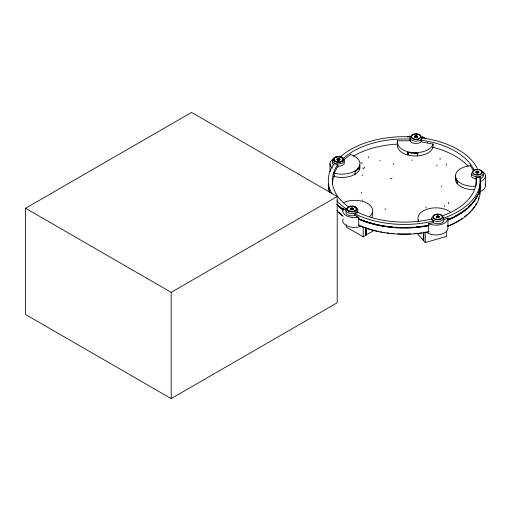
<?xml version="1.0" encoding="UTF-8"?>
<svg xmlns="http://www.w3.org/2000/svg" width="511" height="511" viewBox="0 0 511 511"><rect width="100%" height="100%" fill="white"/><g stroke="black" fill="none" stroke-linecap="round" stroke-linejoin="round"><path stroke-width="0.77" d="M447.962 218.005L447.949 218.612A12.002 6.93 0 0 1 429.412 224.042L428.563 223.684M447.962 219.966L447.962 226.22L447.879 225.568M427.368 142.186L427.33 142.831M476.08 185.033L476.252 177.349A5.998 3.462 0 0 0 479.835 177.119L480.033 178.154M348.981 211.279L349.237 211.03A4.51 2.6 0 0 0 356.352 209.369A4.51 2.6 0 0 0 350.584 206.444A4.51 2.6 0 0 0 348.649 210.73L348.33 210.902A4.944 2.855 0 0 1 350.457 206.201A4.944 2.855 0 0 1 356.78 209.414A4.944 2.855 0 0 1 348.981 211.279L348.981 211.279A4.944 2.855 0 0 0 356.78 209.414A4.944 2.855 0 0 0 350.457 206.252A4.944 2.855 0 0 0 348.33 210.954L348.33 210.902M411.981 159.962L412.013 160.62M441.415 186.879L441.383 186.221M397.596 140.646L397.417 141.547A18 10.392 0 0 0 412.524 152.553A18 10.392 0 0 0 432.823 144.824L433.143 143.936M397.596 143.917L397.417 144.817A18 10.392 0 0 0 406.615 154.635L408.008 155.037A18 10.392 0 0 0 417.219 155.893L418.771 155.759A18 10.392 0 0 0 432.823 148.088L433.143 147.2M476.022 185.819L475.926 186.228L474.674 186.311A18 10.392 0 0 1 455.671 177.553A18 10.392 0 0 1 469.13 165.858L470.669 165.679M408.008 155.037L408.659 152.7M417.647 153.243L417.647 155.855L417.647 153.243L417.219 153.281A18 10.392 0 0 1 408.021 152.431C407.261 151.262 407.075 155.58 408.091 154.75L408.091 152.463L411.93 152.821M417.232 155.893L417.832 153.722M416.772 134.259C416.075 134.08 417.525 133.428 416.465 133.971M439.601 219.104L439.703 219.225A4.51 2.6 0 0 1 433.245 216.881A4.51 2.6 0 0 1 439.837 214.62A4.51 2.6 0 0 1 440.38 219.04L440.635 219.2A4.944 2.855 0 0 0 440.041 214.352A4.944 2.855 0 0 0 432.804 216.83A4.944 2.855 0 0 0 439.894 219.449L440.137 219.232L439.601 219.104L440.137 219.276M380.069 160.288L380.018 161.042M362.804 199.737L362.746 200.568M393.432 164.248L393.489 163.424M385.185 209.574L385.16 208.68M436.937 165.008L436.879 165.839M343.449 208.341L343.13 208.916A12.002 6.93 0 0 0 357.802 217.418L358.799 217.232M362.574 162.9L361.737 163.322L361.028 162.811M368.565 156.653L368.52 157.765M362.171 175.758L362.21 174.756M361.552 192.27L361.513 193.382M392.02 178.282L391.183 178.703L390.474 178.192M440.041 158.225L440.099 159.445M446.48 163.961L446.537 165.181M426.04 207.779L426.078 206.776M444.589 205.594L444.551 206.604M357.406 212.059L357.317 212.186A5.998 3.462 0 0 1 354.877 213.719L354.723 215.399L358.716 217.252L358.716 218.88L359.15 218.785M359.316 166.273L359.137 169.09L359.137 166.803M421.243 141.694L420.968 141.956A5.998 3.462 0 0 1 415.053 143.431A5.998 3.462 0 0 1 410.231 140.959L410.109 140.666A5.998 3.462 0 0 1 410.033 140.365M448.351 203.653L448.422 202.318M343.986 159.566L350.457 154.622M482.263 171.862L481.598 171.913L482.263 171.862A4.944 2.855 0 0 1 475.76 174.947A4.944 2.855 0 0 1 473.908 170.208A4.944 2.855 0 0 1 482.077 171.377L481.656 171.453A4.51 2.6 0 0 0 474.214 170.342A4.51 2.6 0 0 0 475.901 174.66A4.51 2.6 0 0 0 481.828 171.849M354.698 171.485L355.343 171.409A18 10.392 0 0 0 359.584 166.618L359.661 168.981L359.316 168.886M355.33 174.021L354.238 174.666A18 10.392 0 0 1 335.216 176.678L333.785 176.301M25.55 208.264L191.574 112.414L337.203 196.492L337.203 302.736L171.179 398.586L25.55 314.508L25.55 208.264L171.179 292.343L337.203 196.492M365.735 228.149L365.735 235.06L374.895 230.116M346.247 224.757L346.247 227.044L363.187 236.855L366.023 235.226L366.023 227.542M356.461 216.14L357.017 215.898M480.148 181.692L480.985 181.335A12.002 6.93 0 0 0 483.412 172.079M480.148 183.328L480.085 179.431M480.148 183.653L480.148 189.856M354.877 215.355L354.41 215.495A5.998 3.462 0 0 1 347.825 214.901A5.998 3.462 0 0 1 346.254 211.164M417.014 233.208L423.274 240.33L423.811 240.432L423.459 240.54L423.459 232.083M423.459 240.54L425.267 242.597L446.671 236.331L446.671 230.991M480.033 178.697L480.302 178.62A5.998 3.462 0 0 0 483.08 174.462M359.15 219.11L358.716 219.206L358.716 225.415L359.77 225.166M481.656 171.453L482.077 171.332M334.188 158.576L333.772 158.493A4.944 2.855 0 0 0 339.189 162.217A4.944 2.855 0 0 0 342.517 157.752A4.944 2.855 0 0 0 334.117 158.04L334.501 158.11A4.51 2.6 0 0 1 342.159 157.848A4.51 2.6 0 0 1 339.125 161.917A4.51 2.6 0 0 1 334.188 158.525L334.188 158.576A4.51 2.6 0 0 0 339.125 161.968A4.51 2.6 0 0 0 342.159 157.899A4.51 2.6 0 0 0 334.501 158.155M457.192 181.028L457.569 180.996L457.569 183.609L457.192 183.641L457 180.805A18 10.392 0 0 1 455.557 175.49M337.682 166.171L338.205 166.196A5.998 3.462 0 0 0 344.133 161.668M414.236 153.032L417.315 153.319L417.315 155.606L417.711 155.638M476.252 178.984L475.741 178.914A5.998 3.462 0 0 1 471.806 174.34M333.785 173.037L335.216 173.414A18 10.392 0 0 0 358.007 168.521A18 10.392 0 0 0 351.549 154.98L350.188 154.533M432.427 147.2L433.079 147.379L433.079 144.115L421.134 141.796L421.243 140.065A5.998 3.462 0 0 0 421.971 138.021L421.933 137.9M357.611 168.636L359.591 169.224L359.846 168.336A18 10.392 0 0 0 359.533 164.734M354.698 174.098L355.036 174.194L355.036 171.581M428.314 231.726L428.672 231.898L428.672 225.69L428.314 225.523L428.672 225.364L428.672 223.735L433.469 222.7L433.315 220.976A5.998 3.462 0 0 1 431.821 219.078L431.808 218.957M334.283 163.603L334.405 163.673A5.998 3.462 0 0 0 337.682 164.536L337.924 166.184L334.098 173.12L334.098 176.384M345.953 210.264L343.405 208.418L343.405 209.504M332.463 167.998L331.914 167.551A12.002 6.93 0 0 1 333.083 159.138M364.107 166.867C365.052 167.812 363.315 169.115 362.618 168.036M470.331 165.717L473.186 170.24M443.644 219.583L443.733 219.877A5.998 3.462 0 0 1 440.488 223.384A5.998 3.462 0 0 1 433.679 222.822L433.315 222.604A5.998 3.462 0 0 1 432.983 222.374M456.061 178.052L455.557 178.096A18 10.392 0 0 0 457 183.417L457.696 184.228A18 10.392 0 0 0 474.674 189.575M457.569 183.609L457.505 181.092M447.93 219.417L447.962 218.056L443.676 219.679L443.644 217.948A5.998 3.462 0 0 0 443.344 217.373M485.45 176.078L485.45 185.87M425.267 231.93L425.267 242.597M423.811 232.748L423.811 240.432M423.632 232.543L423.632 240.227M423.274 232.646L423.274 240.33M397.558 144.115L397.558 140.844L410.167 140.8L410.109 139.03A5.998 3.462 0 0 1 410.078 137.829M366.304 228.149L366.304 235.066M363.187 226.948L363.187 236.855M349.237 211.03L349.237 211.081A4.51 2.6 0 0 0 356.352 209.414A4.51 2.6 0 0 0 350.584 206.495A4.51 2.6 0 0 0 348.649 210.781M333.913 157.925L334.117 158.04A4.944 2.855 0 0 1 342.517 157.707A4.944 2.855 0 0 1 339.189 162.166A4.944 2.855 0 0 1 333.772 158.448M329.997 163.533L329.997 171.824M171.179 292.343L171.179 398.586M476.508 172.641A0.901 0.517 0 0 1 477.204 172.284A0.901 0.517 0 0 1 478.079 172.475A1.597 0.926 0 0 0 476.501 172.533M476.782 171.447A1.501 0.869 0 0 1 478.864 172.309A1.501 0.869 0 0 1 476.597 172.993A1.501 0.869 0 0 1 476.552 171.517M485.099 184.075A12.002 6.93 0 0 1 480.148 191.491M483.08 172.181A5.998 3.462 0 0 1 478.072 176.742A5.998 3.462 0 0 1 471.442 172.929M415.111 137.184A0.901 0.517 0 0 1 416.011 136.712A0.901 0.517 0 0 1 416.899 137.191M416.273 135.837A1.501 0.869 0 0 1 417.257 137.165A1.501 0.869 0 0 1 414.747 137.159A1.501 0.869 0 0 1 415.75 135.83M416.81 134.125A4.51 2.6 0 0 1 419.608 138.251A4.51 2.6 0 0 1 411.968 137.842A4.51 2.6 0 0 1 416.031 134.086L416.031 133.786A4.944 2.855 0 0 0 411.579 137.906A4.944 2.855 0 0 0 419.959 138.36A4.944 2.855 0 0 0 416.887 133.831M407.51 137.057A12.002 6.93 0 0 1 410.129 136.06M422.099 136.552A12.002 6.93 0 0 1 425.663 138.737M421.773 136.776A5.998 3.462 0 0 1 416.356 141.183A5.998 3.462 0 0 1 410.078 137.178M410.333 136.59A5.998 3.462 0 0 1 410.525 136.309M337.975 159.636A0.901 0.517 0 0 0 339.368 159.228A0.901 0.517 0 0 0 338.065 158.736A0.901 0.517 0 0 0 337.975 159.636A1.597 0.926 0 0 1 339.1 159.604M337.675 159.688A0.901 0.517 0 0 1 338.48 159.419A0.901 0.517 0 0 1 339.272 159.707M339.591 158.812A1.501 0.869 0 0 1 339.47 160.039A1.501 0.869 0 0 1 337.349 159.969A1.501 0.869 0 0 1 337.471 158.742M337.682 158.653A1.501 0.869 0 0 1 339.291 158.666M334.034 165.091A5.998 3.462 0 0 1 332.865 161.431M344.133 159.381A5.998 3.462 0 0 1 338.205 163.91A5.998 3.462 0 0 1 332.865 159.145M338.205 166.848A5.998 3.462 0 0 1 337.682 166.822M359.584 169.23A18 10.392 0 0 1 355.343 174.021M351.14 209.255A0.901 0.517 0 0 1 352.654 209.242M351.185 208.22A1.501 0.869 0 0 1 353.408 208.922A1.501 0.869 0 0 1 351.364 209.791A1.501 0.869 0 0 1 350.865 208.354M361.584 226.201A12.002 6.93 0 0 1 347.819 226.188A12.002 6.93 0 0 1 343.13 218.714M345.34 209.695A7.997 4.618 0 0 1 345.762 209.376M357.521 211.171A5.998 3.462 0 0 1 357.789 212.959M357.521 208.884A5.998 3.462 0 0 1 351.875 213.528A5.998 3.462 0 0 1 346.254 208.878M356.806 208.086A5.998 3.462 0 0 1 357.08 208.341M343.168 202.752A18 10.392 0 0 1 366.898 203.071A18 10.392 0 0 1 369.44 216.696M372.449 212.199A18 10.392 0 0 1 371.618 217.558M351.261 209.197A1.597 0.926 0 0 1 352.354 209.159M480.008 176.736A75.998 43.876 0 0 1 443.011 218.318M433.379 221.097A75.998 43.876 0 0 1 354.014 213.457M346.081 208.763A75.998 43.876 0 0 1 336.89 200.823M331.818 193.758A75.998 43.876 0 0 1 334.52 163.181M340.46 156.756A75.998 43.876 0 0 1 410.186 136.82M421.824 137.868A75.998 43.876 0 0 1 477.415 168.592M480.295 183.826A75.998 43.876 0 0 1 447.892 219.768M428.901 225.338A75.998 43.876 0 0 1 358.696 218.925M343.149 209.88A75.998 43.876 0 0 1 336.89 204.087M329.87 192.698A75.998 43.876 0 0 1 328.305 183.826M476.022 176.94A72 41.57 0 0 1 442.98 215.623M431.852 218.964A72 41.57 0 0 1 356.659 211.726M348.476 206.814A72 41.57 0 0 1 337.784 164.657M343.577 158.231A72 41.57 0 0 1 410.576 139.152M420.649 140.084A72 41.57 0 0 1 473.844 169.805M332.348 184.011A72 41.57 0 0 1 334.443 175.407M353.388 156.072A72 41.57 0 0 1 398.024 144.051M432.574 147.232A72 41.57 0 0 1 468.159 166.267M479.791 186.113A75.596 43.646 0 0 1 479.605 187.633M477.025 195.732A75.596 43.646 0 0 1 475.339 198.753M473.71 201.117A75.596 43.646 0 0 1 472.816 202.273M471.353 203.978A75.596 43.646 0 0 1 468.638 206.738M466.224 208.858A75.596 43.646 0 0 1 463.4 211.037M462.206 211.88A75.596 43.646 0 0 1 457.754 214.69M457.083 215.074A75.596 43.646 0 0 1 455.02 216.191M451.615 217.865A75.596 43.646 0 0 1 448.332 219.302M428.774 225.121A75.596 43.646 0 0 1 424.571 225.875M423.159 226.092A75.596 43.646 0 0 1 420.304 226.482M418.867 226.654A75.596 43.646 0 0 1 415.98 226.948M413.073 227.178A75.596 43.646 0 0 1 405.766 227.465M402.1 227.452A75.596 43.646 0 0 1 395.52 227.178M392.614 226.948A75.596 43.646 0 0 1 389.733 226.654M388.296 226.482A75.596 43.646 0 0 1 385.441 226.092M384.732 225.983A75.596 43.646 0 0 1 382.618 225.638M381.219 225.389A75.596 43.646 0 0 1 378.44 224.84M376.134 224.329A75.596 43.646 0 0 1 373.1 223.582M372.353 223.384A75.596 43.646 0 0 1 366.502 221.627M365.787 221.384A75.596 43.646 0 0 1 360.938 219.577M342.376 208.858A75.596 43.646 0 0 1 339.956 206.738M479.791 186.438A75.596 43.646 0 0 1 479.605 187.959M477.025 196.064A75.596 43.646 0 0 1 475.339 199.079M474.955 199.673A75.596 43.646 0 0 1 472.816 202.599M471.353 204.304A75.596 43.646 0 0 1 468.638 207.064M466.224 209.184A75.596 43.646 0 0 1 448.332 219.628M428.774 225.447A75.596 43.646 0 0 1 424.571 226.201M423.159 226.418A75.596 43.646 0 0 1 415.98 227.274M414.53 227.395A75.596 43.646 0 0 1 405.766 227.791M402.1 227.778A75.596 43.646 0 0 1 394.792 227.452M392.614 227.274A75.596 43.646 0 0 1 373.1 223.907M372.353 223.709A75.596 43.646 0 0 1 358.933 219.066M342.376 209.184A75.596 43.646 0 0 1 339.387 206.521M329.263 189.472A75.596 43.646 0 0 1 328.988 187.959M479.791 192.641A75.596 43.646 0 0 1 479.605 194.161M478.75 197.936A75.596 43.646 0 0 1 478.245 199.431M476.399 203.48A75.596 43.646 0 0 1 475.339 205.288M474.553 206.47A75.596 43.646 0 0 1 471.857 209.944M470.842 211.075A75.596 43.646 0 0 1 468.638 213.272M467.456 214.345A75.596 43.646 0 0 1 464.556 216.709M462.206 218.414A75.596 43.646 0 0 1 460.979 219.238M459.715 220.043A75.596 43.646 0 0 1 457.754 221.218M457.083 221.602A75.596 43.646 0 0 1 447.662 226.111M428.077 231.79A75.596 43.646 0 0 1 426.679 232.045M425.273 232.288A75.596 43.646 0 0 1 423.862 232.518M421.735 232.824A75.596 43.646 0 0 1 419.582 233.105M417.423 233.342A75.596 43.646 0 0 1 414.53 233.604M410.889 233.84A75.596 43.646 0 0 1 397.711 233.84M394.07 233.604A75.596 43.646 0 0 1 391.171 233.342M389.012 233.105A75.596 43.646 0 0 1 386.865 232.824M384.732 232.518A75.596 43.646 0 0 1 383.32 232.288M381.915 232.045A75.596 43.646 0 0 1 380.523 231.79M378.44 231.374A75.596 43.646 0 0 1 366.502 228.155M365.787 227.919A75.596 43.646 0 0 1 360.938 226.111M360.268 225.836A75.596 43.646 0 0 1 358.933 225.274M342.376 215.393A75.596 43.646 0 0 1 338.831 212.18M480.295 184.152A75.998 43.876 0 0 1 447.892 220.094M428.901 225.664A75.998 43.876 0 0 1 358.696 219.251M343.149 210.206A75.998 43.876 0 0 1 336.89 204.413M329.454 191.772A75.998 43.876 0 0 1 328.305 184.152M480.295 190.36A75.998 43.876 0 0 1 447.892 226.303M428.901 231.873A75.998 43.876 0 0 1 358.696 225.46M343.149 216.415A75.998 43.876 0 0 1 336.89 210.621M436.854 217.437A0.901 0.517 0 0 1 437.735 216.951A0.901 0.517 0 0 1 438.642 217.424M447.879 227.197A12.002 6.93 0 0 1 440.444 234.46A12.002 6.93 0 0 1 426.372 232.192M431.936 219.513A5.998 3.462 0 0 1 432.076 219.219M443.344 216.715A5.998 3.462 0 0 1 437.978 221.467A5.998 3.462 0 0 1 432.076 216.932M418.745 221.257A18 10.392 0 0 1 427.822 208.967A18 10.392 0 0 1 450.363 211.995M417.992 220.937A18 10.392 0 0 1 418.145 220.037M476.565 172.788A1.501 0.869 0 0 0 478.864 172.092A1.501 0.869 0 0 0 476.667 171.287A1.501 0.869 0 0 0 476.565 172.788M476.884 172.494A0.901 0.517 0 0 0 478.264 172.079A0.901 0.517 0 0 0 476.948 171.6A0.901 0.517 0 0 0 476.884 172.494M476.884 172.686A0.901 0.517 0 0 0 478.264 172.271A0.901 0.517 0 0 0 476.948 171.785A0.901 0.517 0 0 0 476.884 172.686M415.245 137.248A1.501 0.869 0 0 0 417.506 136.501A1.501 0.869 0 0 0 415.264 135.747A1.501 0.869 0 0 0 415.245 137.248M415.552 136.948A0.901 0.517 0 0 0 416.906 136.501A0.901 0.517 0 0 0 415.558 136.047A0.901 0.517 0 0 0 415.552 136.948M415.552 137.133A0.901 0.517 0 0 0 416.906 136.692A0.901 0.517 0 0 0 415.558 136.239A0.901 0.517 0 0 0 415.552 137.133M337.643 159.924A1.501 0.869 0 0 0 339.968 159.253A1.501 0.869 0 0 0 337.79 158.423A1.501 0.869 0 0 0 337.643 159.924M337.975 159.822A0.901 0.517 0 0 0 339.368 159.419A0.901 0.517 0 0 0 338.065 158.927A0.901 0.517 0 0 0 337.975 159.822M351.127 209.529A1.501 0.869 0 0 0 353.408 208.814A1.501 0.869 0 0 0 351.185 208.028A1.501 0.869 0 0 0 351.127 209.529M351.44 209.235A0.901 0.517 0 0 0 352.807 208.801A0.901 0.517 0 0 0 351.472 208.335A0.901 0.517 0 0 0 351.44 209.235M351.44 209.427A0.901 0.517 0 0 0 352.807 208.993A0.901 0.517 0 0 0 351.472 208.526A0.901 0.517 0 0 0 351.44 209.427M436.905 217.456A1.501 0.869 0 0 0 439.249 216.805A1.501 0.869 0 0 0 437.097 215.955A1.501 0.869 0 0 0 436.905 217.456M437.244 217.169A0.901 0.517 0 0 0 438.642 216.773A0.901 0.517 0 0 0 437.359 216.268A0.901 0.517 0 0 0 437.244 217.169M437.244 217.354A0.901 0.517 0 0 0 438.642 216.964A0.901 0.517 0 0 0 437.359 216.46A0.901 0.517 0 0 0 437.244 217.354M436.905 217.641A1.501 0.869 0 0 0 439.249 216.99A1.501 0.869 0 0 0 437.097 216.147A1.501 0.869 0 0 0 436.905 217.641"/></g></svg>
